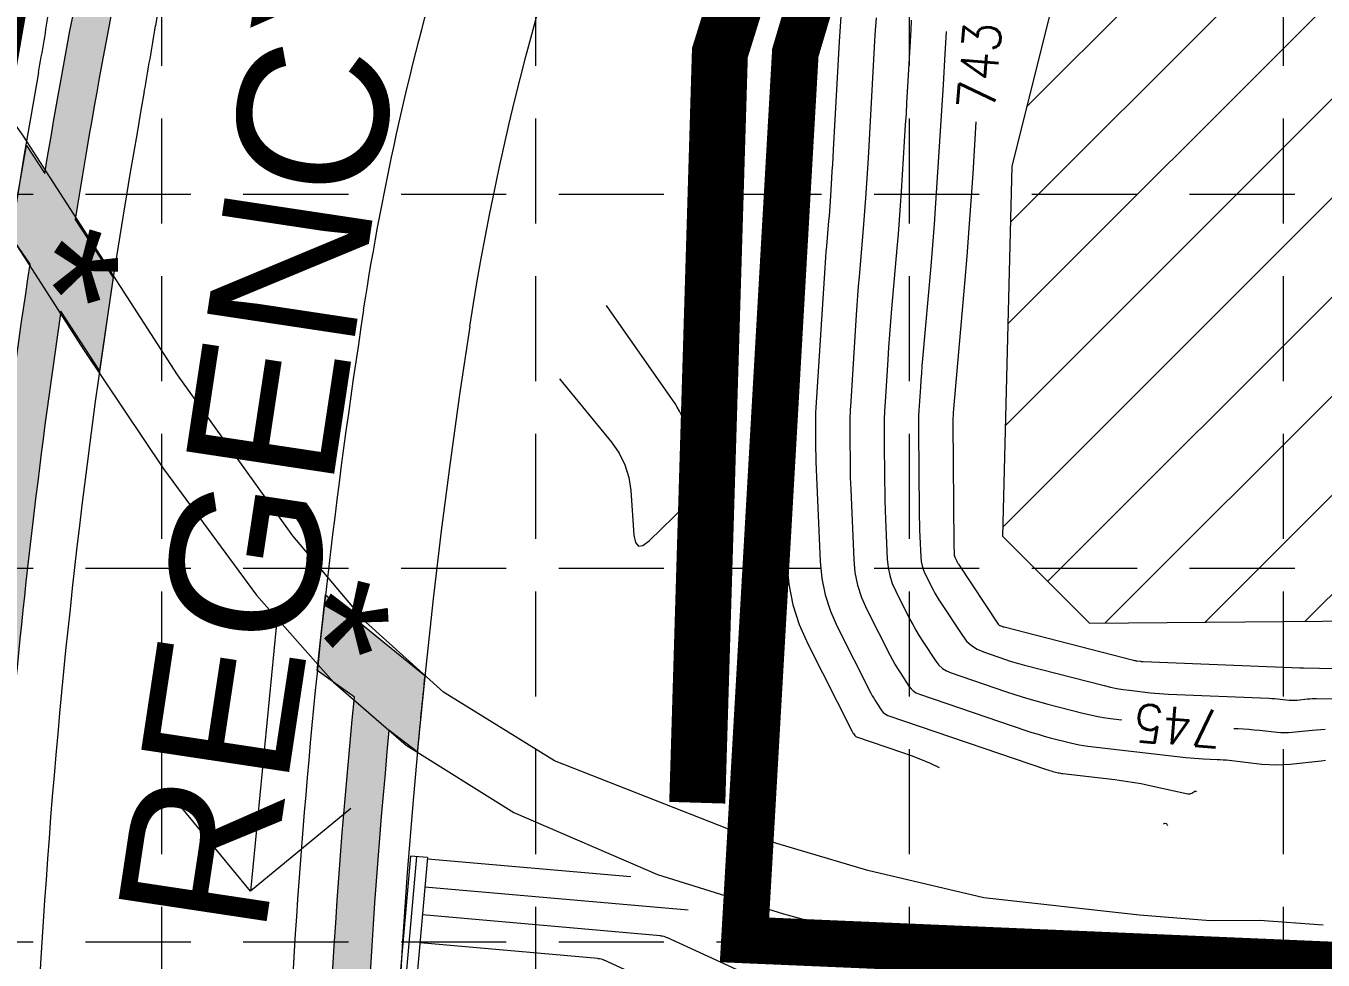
# Model space of a CAD drawing. Header units: feet. Extents: x 46644 to 49208, y 46045 to 47649.
# Drawn here: x 47911.3 to 48050.1, y 47364.9 to 47464.9 of the extents above; entities that cross this region are included whole.
import ezdxf
from ezdxf.enums import TextEntityAlignment as Align

# ---------------------------------------------------------------- set-up
doc = ezdxf.new("R2010")
doc.units = ezdxf.units.FT
doc.header["$MEASUREMENT"] = 0
for name, pattern in [('DGN Style 3', [33.544038077373976, 23.96002719812427, -9.584010879249709]), ('HIDDEN', [0.375, 0.25, -0.125]), ('R W Line', [250, 200, -10, 10, -10, 10, -10])]:
    doc.linetypes.add(name, pattern=pattern)
doc.layers.get('0').update_dxf_attribs({"color": 1})
for name, color, linetype, lineweight in [('EC', 35, 'Continuous', 0), ('Level 13', 1, 'Continuous', 0), ('Level 15', 1, 'Continuous', 0), ('Level 4', 1, 'Continuous', 0), ('LIMITS OF DISTURBANCE', 1, 'HIDDEN', 0), ('PC', 35, 'Continuous', 0), ('STORM', 5, 'Continuous', 0), ('WATER', 5, 'Continuous', 0)]:
    doc.layers.add(name, color=color, linetype=linetype, lineweight=lineweight)
doc.layers.add('GRID', color=254, linetype='HIDDEN')
doc.layers.add('SILT FENCE', color=200, linetype='Continuous')
doc.styles.get("Standard").update_dxf_attribs({"font": 'ARIAL.TTF'})
doc.styles.add('Style-STANDARD', font='STANDARD.shx')
doc.styles.add('Style-WORKING', font='WORKING.shx')

msp = doc.modelspace()

# ---------------------------------------------------------------- hatches: boundary and pattern name
at = {"layer": 'Level 15', "linetype": 'Continuous', "lineweight": 0}
h = msp.add_hatch(dxfattribs=at)
h.set_pattern_fill('CONCRT', style=0)
h.set_pattern_definition([(65.00897923001818, (47929.69646694977, 47394.20020629336), (-8.5075, -16.5926), [0.4925363057684174, -100.1936034689791]), (-37.17920141359816, (47929.90455182772, 47394.64662839862), (-42.5375, 33.1852), [0.4494666377262176, -95.65039364864465]), (-161.9928181565323, (47930.26266407348, 47394.3750112455), (-17.015, -8.2963), [0.5925672571046589, -26.24447058130069]), (81.66580035716234, (47932.20886694977, 47392.37330629336), (-8.5075, -49.7778), [1.024818349757654, -57.66912211312148]), (-47.00862293102423, (47932.35741111024, 47393.38730199473), (-76.56750000000001, 82.96300000000001), [0.9080981514674599, -123.8557406059626]), (-156.0941436475391, (47932.97663260106, 47392.72306785077), (-76.56750000000001, -33.1852), [0.826022007156684, -101.5380300252829]), (62.85448967122436, (47927.82816694977, 47396.58870629336), (0, -8.2963), [1.02484306725469, -17.62165609505457]), (-65.49845957792341, (47928.29575350952, 47397.50066359589), (-25.5225, 58.0741), [0.9248153588354219, -81.13100094257005]), (-174.93384404701, (47928.67929081473, 47396.6591277479), (-8.5075, 0), [0.8363439364636508, -93.11317921261892]), (-56.87299493509265, (47932.44581694977, 47395.93155629336), (-42.5375, 66.3704), [0.1281080110687852, -108.8432648018861]), (66.27539342179878, (47934.43496694977, 47397.47665629336), (-17.015, -41.4815), [0.1749289141337132, -63.26007007743245]), (66.27539342179878, (47931.66436694977, 47390.49690629336), (-17.015, -41.4815), [0.1749289141337132, -63.26007007743245]), (66.27539342179878, (47930.04816694977, 47392.55705629336), (-17.015, -41.4815), [0.1749289141337132, -63.26007007743245]), (-83.49976962636765, (47934.27071694977, 47392.11095629336), (0, -8.2963), [0.1607883080326427, -74.98901970995236]), (66.27539342179878, (47930.22576694977, 47397.06820629336), (-17.015, -41.4815), [0.1749289141337132, -63.26007007743245]), (66.27539342179878, (47927.34861694977, 47393.28525629336), (-17.015, -41.4815), [0.1749289141337132, -63.26007007743245]), (65.00897923001818, (47927.38416694977, 47391.42040629336), (-8.5075, -16.5926), [0.4925363057684174, -100.1936034689791]), (-37.17920141359816, (47927.59225182772, 47391.86682839862), (-42.5375, 33.1852), [0.4494666377262174, -95.65039364864465]), (-161.9928181565323, (47927.95036407348, 47391.59521124551), (-17.015, -8.2963), [0.5925672571046585, -26.24447058130069]), (65.00897923001818, (47934.31066694977, 47395.46975629336), (-8.5075, -16.5926), [0.4925363057684174, -100.1936034689791]), (-37.17920141359816, (47934.51875182772, 47395.91617839862), (-42.5375, 33.1852), [0.4494666377262183, -95.65039364864465]), (-161.9928181565323, (47934.87686407348, 47395.64456124551), (-17.015, -8.2963), [0.5925672571046581, -26.24447058130069]), (-56.87299493509265, (47927.04651694977, 47398.75270629336), (-42.5375, 66.3704), [0.1281080110687852, -108.8432648018861]), (-56.87299493509265, (47935.48296694977, 47398.79320629336), (-42.5375, 66.3704), [0.1281080110687852, -108.8432648018861])])
edge = h.paths.add_edge_path()
edge.add_arc((48696.02896707977, 47318.7436345302), 789.4999995962854, 171.5806415118915, 178.7182258844724)
edge.add_arc((47802.75254296772, 47338.73061534137), 103.9999999987692, 352.51658174927127, 358.7182258844722, ccw=False)
edge.add_arc((47978.48936333795, 47314.10783928449), 73.46268564496134, 171.3269300425046, 179.0647291774674)
edge.add_line((47905.03646485256, 47315.30695823829), (47901.03650427585, 47315.2891991607))
edge.add_arc((47978.48936333785, 47314.10783928435), 77.46186796117695, 171.3883572446057, 179.1261563795737, ccw=False)
edge.add_arc((47802.7525429677, 47338.73061534127), 99.99999999879299, 352.5165817493232, 358.718225884531)
edge.add_arc((48696.02896707983, 47318.74363453021), 793.4999995963392, 171.254795104916, 178.718225884473, ccw=False)
edge.add_line((47911.75400941254, 47439.38790557266), (47909.69966905668, 47442.33235995191))
edge.add_arc((48721.56377383201, 47311.00030679912), 822.4180401766367, 170.1224458060954, 170.811088613832, ccw=False)
edge.add_line((47911.33676166368, 47452.08050229355), (47913.30839892279, 47449.09224995557))
edge.add_arc((48696.02896707978, 47318.74363453015), 793.4999995962999, 167.2946338397692, 170.5451429600211, ccw=False)
edge.add_arc((47833.186879145, 47513.27841438766), 91.00000000000085, 347.2946338397812, 352.7212097235683)
edge.add_line((47923.45354757716, 47501.74894908528), (47927.52745811049, 47533.64447257133))
edge.add_arc((48035.64907194681, 47519.83445369265), 108.9999999999958, 163.1125217147889, 172.7212097235634, ccw=False)
edge.add_line((47931.34946883572, 47551.49819937868), (47937.53129162895, 47571.86097231875))
edge.add_line((47937.53129162895, 47571.86097231875), (47941.3588, 47570.69900000001))
edge.add_line((47941.3588, 47570.69900000001), (47935.17697720677, 47550.33622705992))
edge.add_arc((48035.64907194681, 47519.83445369262), 105.0000000000055, 163.1125217147744, 172.7212097235467)
edge.add_line((47931.49522375585, 47533.13768288771), (47927.42131322253, 47501.24215940166))
edge.add_arc((47833.18687914497, 47513.27841438774), 95.00000000004073, 347.29463383973746, 352.72120972352843, ccw=False)
edge.add_arc((48696.02896707976, 47318.74363453026), 789.4999995962596, 167.2946338397771, 170.8593218393056)
edge.add_line((47916.55461421002, 47444.16286184728), (47920.64007827864, 47437.95907182884))
edge.add_line((47920.64007827864, 47437.95907182884), (47919.1719577556, 47427.98390380154))
edge.add_line((47919.1719577556, 47427.98390380154), (47915.03747251837, 47434.3400652073))
h = msp.add_hatch(dxfattribs=at)
h.set_pattern_fill('CONCRT', style=0)
h.set_pattern_definition([(65.00897923001818, (47970.21259528201, 47365.5114657848), (-8.5075, -16.5926), [0.4925363057684174, -100.1936034689791]), (-37.17920141359816, (47970.42068015996, 47365.95788789006), (-42.5375, 33.1852), [0.4494666377262176, -95.65039364864465]), (-161.9928181565323, (47970.77879240573, 47365.68627073694), (-17.015, -8.2963), [0.5925672571046589, -26.24447058130069]), (81.66580035716234, (47972.72499528201, 47363.6845657848), (-8.5075, -49.7778), [1.024818349757654, -57.66912211312148]), (-47.00862293102423, (47972.87353944248, 47364.69856148616), (-76.56750000000001, 82.96300000000001), [0.9080981514674599, -123.8557406059626]), (-156.0941436475391, (47973.4927609333, 47364.0343273422), (-76.56750000000001, -33.1852), [0.826022007156684, -101.5380300252829]), (62.85448967122436, (47968.34429528201, 47367.8999657848), (0, -8.2963), [1.02484306725469, -17.62165609505457]), (-65.49845957792341, (47968.81188184176, 47368.81192308733), (-25.5225, 58.0741), [0.9248153588354219, -81.13100094257005]), (-174.93384404701, (47969.19541914698, 47367.97038723934), (-8.5075, 0), [0.8363439364636508, -93.11317921261892]), (-56.87299493509265, (47972.96194528201, 47367.2428157848), (-42.5375, 66.3704), [0.1281080110687852, -108.8432648018861]), (66.27539342179878, (47974.95109528201, 47368.78791578479), (-17.015, -41.4815), [0.1749289141337132, -63.26007007743245]), (66.27539342179878, (47972.18049528202, 47361.80816578479), (-17.015, -41.4815), [0.1749289141337132, -63.26007007743245]), (66.27539342179878, (47970.56429528201, 47363.86831578479), (-17.015, -41.4815), [0.1749289141337132, -63.26007007743245]), (-83.49976962636765, (47974.78684528201, 47363.42221578479), (0, -8.2963), [0.1607883080326427, -74.98901970995236]), (66.27539342179878, (47970.74189528202, 47368.3794657848), (-17.015, -41.4815), [0.1749289141337132, -63.26007007743245]), (66.27539342179878, (47967.86474528202, 47364.5965157848), (-17.015, -41.4815), [0.1749289141337132, -63.26007007743245]), (65.00897923001818, (47967.90029528202, 47362.73166578479), (-8.5075, -16.5926), [0.4925363057684174, -100.1936034689791]), (-37.17920141359816, (47968.10838015997, 47363.17808789005), (-42.5375, 33.1852), [0.4494666377262174, -95.65039364864465]), (-161.9928181565323, (47968.46649240572, 47362.90647073694), (-17.015, -8.2963), [0.5925672571046585, -26.24447058130069]), (65.00897923001818, (47974.82679528202, 47366.78101578479), (-8.5075, -16.5926), [0.4925363057684174, -100.1936034689791]), (-37.17920141359816, (47975.03488015997, 47367.22743789005), (-42.5375, 33.1852), [0.4494666377262183, -95.65039364864465]), (-161.9928181565323, (47975.39299240572, 47366.95582073694), (-17.015, -8.2963), [0.5925672571046581, -26.24447058130069]), (-56.87299493509265, (47967.56264528201, 47370.06396578479), (-42.5375, 66.3704), [0.1281080110687852, -108.8432648018861]), (-56.87299493509265, (47975.99909528202, 47370.1044657848), (-42.5375, 66.3704), [0.1281080110687852, -108.8432648018861])])
edge = h.paths.add_edge_path()
edge.add_arc((48687.77167882703, 47318.8917580182), 741.0026895784607, 174.5330512070715, 180.2627630420218)
edge.add_arc((48042.77587785678, 47315.90991175263), 95.99999943228678, 180.2485448660356, 188.8745583402616)
edge.add_arc((47845.1701839441, 47285.055584565), 103.9999999999968, 0.25438088431792494, 8.874553849839288, ccw=False)
edge.add_line((47949.16915893833, 47285.51732058256), (47949.6230147382, 47183.29324407531))
edge.add_arc((47940.10383852557, 46909.45864932102), 274.0000000000181, 82.09068244747073, 88.0090569465275, ccw=False)
edge.add_line((47977.80777917801, 47180.85211434789), (47977.25735667706, 47176.89016595468))
edge.add_arc((47940.10383852565, 46909.45864932106), 269.9999999999695, 82.09068244955733, 88.68886539807367)
edge.add_arc((47964.06247048428, 47196.96209965638), 25.00000000010557, 222.5229653139147, 224.6654257065952, ccw=False)
edge.add_line((47945.63730830182, 47180.06495792899), (47945.16919836163, 47285.49956150496))
edge.add_arc((47845.17018454497, 47285.05557703866), 99.9999994325484, 0.2543851980808917, 8.874558163599431)
edge.add_arc((48042.77587845685, 47315.90990423135), 99.99999999972258, 180.2485403755993, 188.8745538498139, ccw=False)
edge.add_arc((48696.02896707977, 47318.74363453024), 753.2592347777645, 174.3406977529288, 180.2485403756247, ccw=False)
edge.add_line((47946.44121820452, 47393.02473249005), (47942.46820189849, 47395.89557920929))
edge.add_line((47942.46820189849, 47395.89557920929), (47943.33918097753, 47403.9747044856))
edge.add_line((47943.33918097753, 47403.9747044856), (47953.97076988346, 47395.3627285015))
edge.add_arc((48739.57668986338, 47314.31302352383), 789.7757379056815, 174.1097253151646, 174.7055055677452)
edge.add_line((47953.17047525118, 47387.18950672502), (47950.13957217573, 47389.48822534965))
at = {"layer": 'WATER', "linetype": 'Continuous', "lineweight": 0}
h = msp.add_hatch(dxfattribs=at)
h.set_pattern_fill('ANSI31', color=5, scale=60, style=0)
h.set_pattern_definition([(45, (0, 0), (-5.303300858899106, 5.303300858899107), [])])
h.paths.add_polyline_path([(48143.42947709034, 47409.27766117902), (48181.08474151167, 47440.56268730952), (48224.60836179624, 47475.75834574985), (48272.04424788726, 47495.31152145188), (48266.66490188403, 47503.13275467292), (48202.60196836794, 47505.57679987361), (48144.89640920144, 47517.79740583814), (48085.23470663409, 47543.21635800692), (48067.62961331354, 47552.50405751816), (48046.60133895648, 47541.74981692406), (48033.88659600823, 47518.2860717165), (48016.77064409954, 47449.85017107271), (48015.79264292177, 47410.25512861968), (48025.08422352392, 47400.96741688271), (48083.27879629296, 47401.4563315905), (48136.09403327104, 47406.34468496719)])

# ---------------------------------------------------------------- linework, layer by layer
at = {"color": 7, "linetype": 'Continuous', "lineweight": 0}
for p, q in [((47938.07344872456, 47400.51666262258), (47935.32678003434, 47372.27560165304)), ((47935.32678003434, 47372.27560165304), (47926.4682028727, 47383.01906034088)), ((47946.04900584732, 47381.11047934159), (47935.32678003434, 47372.27560165304))]:
    msp.add_line(p, q, dxfattribs=at)
at = {"layer": 'EC', "color": 35, "linetype": 'DGN Style 3', "lineweight": 0}
for p, q in [((47992.87739897043, 47465.30135253537), (47993.97733188624, 47463.17745941914)), ((47998.46924262473, 47465.87804088421), (47998.29687152956, 47463.21543578169)), ((48002.24867850485, 47465.72481285041), (48002.13125577832, 47463.91099162649)), ((48006.0250679504, 47465.50261140478), (48005.95813714777, 47464.46873564731)), ((48002.13125577832, 47463.91099162649), (48001.7001579478, 47455.99264775658)), ((48005.95813714777, 47464.46873564731), (48005.65950079096, 47458.9834253585)), ((48009.74410153007, 47464.27492224545), (48009.57897367916, 47461.24187727625)), ((47993.97733188624, 47463.17745941914), (47994.1800865007, 47462.71525774941)), ((47994.1800865007, 47462.71525774941), (47994.31695052297, 47462.23889264709)), ((47994.31695052297, 47462.23889264709), (47994.38792395308, 47461.74836411224)), ((47998.29687152956, 47463.21543578169), (47997.66425438645, 47451.59561373073)), ((47994.393006791, 47461.24367214484), (47993.6283508251, 47447.19857970489)), ((47994.38792395308, 47461.74836411224), (47994.393006791, 47461.24367214484)), ((48009.57897367916, 47461.24187727625), (48009.54193886548, 47460.57401612231)), ((48009.50355934037, 47459.90623361164), (48009.46383510383, 47459.23852974424)), ((48009.54193886548, 47460.57401612231), (48009.50355934037, 47459.90623361164)), ((48005.65950079096, 47458.9834253585), (48005.59432402162, 47457.80807092649)), ((48009.42276615583, 47458.57090452012), (48008.76948627412, 47448.12272967546)), ((48009.46383510383, 47459.23852974424), (48009.42276615583, 47458.57090452012)), ((48005.59432402162, 47457.80807092649), (48005.52678072363, 47456.63285489707)), ((48001.7001579478, 47455.99264775658), (48001.62714280561, 47454.6759413313)), ((48005.456870897, 47455.45777727027), (48005.38459454172, 47454.28283804606)), ((48005.52678072363, 47456.63285489707), (48005.456870897, 47455.45777727027)), ((48001.62714280561, 47454.6759413313), (48001.55147652825, 47453.35938995337)), ((48005.38459454172, 47454.28283804606), (48004.93955955339, 47447.16520975178)), ((48012.94417464689, 47454.5941650297), (48012.59822776171, 47449.06129367594)), ((48001.55147652825, 47453.35938995337), (48001.47315911572, 47452.0429936228)), ((47997.66425438645, 47451.59561373073), (47997.62238904896, 47450.84064212852)), ((48001.47315911572, 47452.0429936228), (48001.39219056802, 47450.72675233957)), ((47997.57900360665, 47450.08575942718), (47997.53409805953, 47449.33096562672)), ((47997.62238904896, 47450.84064212852), (47997.57900360665, 47450.08575942718)), ((48001.39219056802, 47450.72675233957), (48001.12336312477, 47446.42728405839)), ((47997.48767240761, 47448.57626072712), (47997.33353244015, 47446.11103659322)), ((47997.53409805953, 47449.33096562672), (47997.48767240761, 47448.57626072712)), ((48012.59822776171, 47449.06129367594), (48012.40502181755, 47446.11887818408)), ((47993.61763529229, 47447.00534292575), (47993.60653068503, 47446.81212890102)), ((47993.6283508251, 47447.19857970489), (47993.61763529229, 47447.00534292575)), ((48004.93955955339, 47447.16520975178), (48004.83943439375, 47445.64036111347)), ((48008.76948627412, 47448.12272967546), (48008.62250962248, 47445.88435974015)), ((47993.53482562862, 47445.65961081671), (47993.52510545866, 47445.52449587701)), ((47993.54370175551, 47445.79478912803), (47993.53482562862, 47445.65961081671)), ((47993.58315424718, 47446.42576911469), (47993.54370175551, 47445.79478912803)), ((47993.59503700332, 47446.61893763066), (47993.58315424718, 47446.42576911469)), ((47993.60653068503, 47446.81212890102), (47993.59503700332, 47446.61893763066)), ((47997.29885361881, 47445.58289807454), (47997.26087714084, 47445.05500714738)), ((47997.33353244015, 47446.11103659322), (47997.29885361881, 47445.58289807454)), ((48001.12336312477, 47446.42728405839), (48001.06288160898, 47445.50618533239)), ((48004.83943439375, 47445.64036111347), (48004.72978819552, 47444.11622732467)), ((48008.62250962248, 47445.88435974015), (48008.46155675972, 47443.64703915331)), ((48012.40502181755, 47446.11887818408), (48012.19344365551, 47443.1778420975)), ((47993.41809905173, 47444.26359106152), (47993.40733851996, 47444.11481093564)), ((47993.42976620118, 47444.41230283821), (47993.41809905173, 47444.26359106152)), ((47993.44233996832, 47444.5609462657), (47993.42976620118, 47444.41230283821)), ((47993.50313298956, 47445.25445611253), (47993.44233996832, 47444.5609462657)), ((47993.51454124565, 47445.38944430895), (47993.50313298956, 47445.25445611253)), ((47993.52510545866, 47445.52449587701), (47993.51454124565, 47445.38944430895)), ((47997.21960300626, 47444.52736381171), (47997.17503121505, 47443.99996806753)), ((47997.26087714084, 47445.05500714738), (47997.21960300626, 47444.52736381171)), ((48000.99664882303, 47444.58551841775), (48000.92466476688, 47443.66528331446)), ((48001.06288160898, 47445.50618533239), (48000.99664882303, 47444.58551841775)), ((47993.39748460587, 47443.96596246056), (47992.09905360529, 47423.40198357805)), ((47993.40733851996, 47444.11481093564), (47993.39748460587, 47443.96596246056)), ((47997.17503121505, 47443.99996806753), (47996.93751429485, 47441.29044122412)), ((48000.92466476688, 47443.66528331446), (48000.84692944054, 47442.74548002255)), ((48004.72978819552, 47444.11622732467), (48004.61062095872, 47442.59280838537)), ((48008.46155675972, 47443.64703915331), (48008.28662768581, 47441.41076791499)), ((48012.19344365551, 47443.1778420975), (48011.9634932756, 47440.23818541616)), ((48000.84692944054, 47442.74548002255), (48000.43268862136, 47438.01993618254)), ((48004.61062095872, 47442.59280838537), (48004.48193268335, 47441.07010429555)), ((48008.28662768581, 47441.41076791499), (48008.09772240079, 47439.17554602516)), ((47996.84280559745, 47440.12868135664), (47996.80076445006, 47439.54740086483)), ((47996.88838887905, 47440.70969480975), (47996.84280559745, 47440.12868135664)), ((47996.93751429485, 47441.29044122412), (47996.88838887905, 47440.70969480975)), ((48004.48193268335, 47441.07010429555), (48003.9143752441, 47434.59556717431)), ((48011.9634932756, 47440.23818541616), (48011.71517067782, 47437.2999081401)), ((47996.76226543688, 47438.9658533343), (47995.81987903219, 47424.04075210323)), ((47996.80076445006, 47439.54740086483), (47996.76226543688, 47438.9658533343)), ((48008.09772240079, 47439.17554602516), (48007.22742970545, 47429.24748945722)), ((48000.43268862136, 47438.01993618254), (48000.34701155691, 47437.00708678128)), ((48011.71517067782, 47437.2999081401), (48010.54048416681, 47423.89941174015)), ((48000.26751214317, 47435.99377165177), (48000.19419038017, 47434.97999079402)), ((48000.34701155691, 47437.00708678128), (48000.26751214317, 47435.99377165177)), ((47980.47886989708, 47424.86024432853), (47973.41978399311, 47434.93920837869)), ((48000.19419038017, 47434.97999079402), (48000.12704626789, 47433.96574420802)), ((48003.9143752441, 47434.59556717431), (48003.79865571412, 47433.22756446097)), ((48000.12704626789, 47433.96574420802), (47999.54070445909, 47424.67952062841)), ((48003.79865571412, 47433.22756446097), (48003.69128001389, 47431.85893271286)), ((48003.69128001389, 47431.85893271286), (48003.5922481434, 47430.48967192996)), ((48003.5922481434, 47430.48967192996), (48003.50156010263, 47429.11978211228)), ((48003.50156010263, 47429.11978211228), (48003.21894075807, 47424.6437812844)), ((48007.22742970545, 47429.24748945722), (48007.16304980723, 47428.48640897696)), ((48007.10331195094, 47427.7249785368), (48007.04821613655, 47426.96319813672)), ((48007.16304980723, 47428.48640897696), (48007.10331195094, 47427.7249785368)), ((47968.38471300997, 47427.09629979479), (47973.93640602076, 47420.30596642212)), ((48006.9977623641, 47426.20106777675), (48006.84052870923, 47423.71087033302)), ((48007.04821613655, 47426.96319813672), (48006.9977623641, 47426.20106777675)), ((47980.74383520488, 47424.46267334945), (47980.47886989708, 47424.86024432853)), ((47980.9895268843, 47424.0541143248), (47980.74383520488, 47424.46267334945)), ((47981.21594493533, 47423.63456725457), (47980.9895268843, 47424.0541143248)), ((47981.42308935798, 47423.2040321388), (47981.21594493533, 47423.63456725457)), ((47992.09905360529, 47423.40198357805), (47992.08741392253, 47423.18646559455)), ((47995.78877499698, 47423.46483615402), (47995.76817309238, 47422.88864047796)), ((47995.81987903219, 47424.04075210323), (47995.78877499698, 47423.46483615402)), ((47999.49013607144, 47423.74320671349), (47999.45664186108, 47422.80643802363)), ((47999.54070445909, 47424.67952062841), (47999.49013607144, 47423.74320671349)), ((48003.16712683343, 47423.68440526167), (48003.13280763577, 47422.72456326258)), ((48003.21894075807, 47424.6437812844), (48003.16712683343, 47423.68440526167)), ((48006.84052870923, 47423.71087033302), (48006.81170232881, 47423.17712697344)), ((48010.50418412974, 47423.43672434349), (48010.49396462558, 47423.28235344122)), ((48010.51534388799, 47423.59102436072), (48010.50418412974, 47423.43672434349)), ((48010.52744390036, 47423.74525349295), (48010.51534388799, 47423.59102436072)), ((48010.54048416681, 47423.89941174015), (48010.52744390036, 47423.74525349295)), ((47982.34479153081, 47421.1692294922), (47981.42308935798, 47423.2040321388)), ((47992.07970432367, 47422.9708429323), (47992.07592480876, 47422.7551155913)), ((47992.07592480876, 47422.7551155913), (47992.07607537775, 47422.53928357153)), ((47992.07607537775, 47422.53928357153), (47992.08298637355, 47421.83406133168)), ((47992.08741392253, 47423.18646559455), (47992.07970432367, 47422.9708429323)), ((47995.76817309238, 47422.88864047796), (47995.75807331839, 47422.31216507507)), ((47995.75807331839, 47422.31216507507), (47995.75847567501, 47421.73540994534)), ((47999.45664186108, 47422.80643802363), (47999.44022182802, 47421.86921455885)), ((48003.13280763577, 47422.72456326258), (48003.11598316508, 47421.7642552871)), ((48006.79260903959, 47422.64312437057), (48006.78324884161, 47422.10886252441)), ((48006.78324884161, 47422.10886252441), (48006.78362173487, 47421.57434143496)), ((48006.81170232881, 47423.17712697344), (48006.79260903959, 47422.64312437057)), ((48010.45241044342, 47422.56168547856), (48010.45051451815, 47422.45346976172)), ((48010.45051451815, 47422.45346976172), (48010.45059004837, 47422.34520153468)), ((48010.45059004837, 47422.34520153468), (48010.57763659323, 47409.38092667883)), ((48010.45627782417, 47422.66984868521), (48010.45241044342, 47422.56168547856)), ((48010.46211666039, 47422.77795938165), (48010.45627782417, 47422.66984868521)), ((48010.49396462558, 47423.28235344122), (48010.46211666039, 47422.77795938165)), ((47982.55303136331, 47420.64671356278), (47982.34479153081, 47421.1692294922)), ((47982.71001920054, 47420.11175704779), (47982.55303136331, 47420.64671356278)), ((47992.08298637355, 47421.83406133168), (47992.08510158974, 47421.68295915282)), ((47992.08510158974, 47421.68295915282), (47992.08848538301, 47421.53189071904)), ((47992.08848538301, 47421.53189071904), (47992.09313775336, 47421.38085603032)), ((47992.09313775336, 47421.38085603032), (47992.09905870078, 47421.22985508669)), ((47992.09905870078, 47421.22985508669), (47992.7016534219, 47407.35053709077)), ((47995.75847567501, 47421.73540994534), (47995.77694351994, 47419.85088630104)), ((47999.44022182802, 47421.86921455885), (47999.44087597226, 47420.93153631914)), ((47999.44087597226, 47420.93153631914), (47999.47090066633, 47417.8677112704)), ((48003.11598316508, 47421.7642552871), (48003.11665342138, 47420.80348133526)), ((48003.11665342138, 47420.80348133526), (48003.16287095829, 47416.08728183246)), ((48006.78362173487, 47421.57434143496), (48006.8682810941, 47412.93540360888)), ((47973.93640602076, 47420.30596642212), (47974.75806305955, 47419.13547087323)), ((47982.81575504248, 47419.56435994725), (47982.71001920054, 47420.11175704779)), ((47982.87023888915, 47419.00452226113), (47982.81575504248, 47419.56435994725)), ((47995.77694351994, 47419.85088630104), (47995.78259588699, 47419.44710489331)), ((47995.78259588699, 47419.44710489331), (47995.79163819744, 47419.04341366056)), ((47974.75806305955, 47419.13547087323), (47975.37561909577, 47417.88357679543)), ((47975.37561909577, 47417.88357679543), (47975.78907412941, 47416.55028418875)), ((47983.00490885127, 47416.36291835961), (47982.87023888915, 47419.00452226113)), ((47995.79163819744, 47419.04341366056), (47995.8040704513, 47418.63981260279)), ((47995.8040704513, 47418.63981260279), (47995.81989264856, 47418.23630171997)), ((47995.81989264856, 47418.23630171997), (47996.28382000857, 47407.550852394)), ((47999.47090066633, 47417.8677112704), (47999.48009018422, 47417.21125063382)), ((47975.78907412941, 47416.55028418875), (47975.99842816048, 47415.13559305319)), ((47999.48009018422, 47417.21125063382), (47999.49479101184, 47416.55493660209)), ((47999.49479101184, 47416.55493660209), (47999.51500314922, 47415.89876917524)), ((47975.99842816048, 47415.13559305319), (47976.34895302442, 47410.38131774647)), ((47982.77639660209, 47414.86779888856), (47982.96839353828, 47415.58481136407)), ((47982.96839353828, 47415.58481136407), (47983.00490885127, 47416.36291835961)), ((47999.51500314922, 47415.89876917524), (47999.54072659633, 47415.24274835324)), ((47999.54072659633, 47415.24274835324), (47999.86598659524, 47407.75116769723)), ((48003.16287095829, 47416.08728183246), (48003.17701654397, 47415.076780489)), ((48003.17701654397, 47415.076780489), (48003.19964578513, 47414.06650481698)), ((47977.96442479068, 47409.76757428394), (47981.92595786014, 47413.61705749764)), ((47981.92595786014, 47413.61705749764), (47982.42891804271, 47414.21188093309)), ((47982.42891804271, 47414.21188093309), (47982.77639660209, 47414.86779888856)), ((48003.19964578513, 47414.06650481698), (48003.23075868182, 47413.05645481637)), ((48003.23075868182, 47413.05645481637), (48003.27035523402, 47412.04663048721)), ((48006.8682810941, 47412.93540360888), (48006.87778465032, 47412.2565093898)), ((48006.87778465032, 47412.2565093898), (48006.89298785725, 47411.57776678559)), ((48003.27035523402, 47412.04663048721), (48003.45430973186, 47407.80968170099)), ((48006.89298785725, 47411.57776678559), (48006.91389071486, 47410.89917579625)), ((48006.91389071486, 47410.89917579625), (48006.94049322316, 47410.22073642179)), ((47976.34895302442, 47410.38131774647), (47976.50625436294, 47409.57887882007)), ((47976.50625436294, 47409.57887882007), (47976.82793343683, 47409.20910860084)), ((47977.31399024607, 47409.27200708879), (47977.96442479068, 47409.76757428394)), ((48006.94049322316, 47410.22073642179), (48007.03670417977, 47408.00474876947)), ((47976.82793343683, 47409.20910860084), (47977.31399024607, 47409.27200708879)), ((48010.57763659323, 47409.38092667883), (48010.57968052919, 47409.23491646217)), ((48010.57968052919, 47409.23491646217), (48010.58295029269, 47409.08893885341)), ((48010.58295029269, 47409.08893885341), (48010.58744588374, 47408.94299385257)), ((48010.58744588374, 47408.94299385257), (48010.59316730232, 47408.79708145963)), ((48010.59316730232, 47408.79708145963), (48010.61385945466, 47408.32048756894)), ((48010.61385945466, 47408.32048756894), (48010.62350683326, 47408.21972400461)), ((48010.62350683326, 47408.21972400461), (48010.64358090374, 47408.12168783617)), ((48010.64358090374, 47408.12168783617), (48010.67408166609, 47408.02637906362)), ((47992.7016534219, 47407.35053709077), (47992.91610011504, 47405.11071484683)), ((47996.28382000857, 47407.550852394), (47996.4576055919, 47405.73572151221)), ((47999.86598659524, 47407.75116769723), (47999.99911106877, 47406.36072817758)), ((48003.45430973186, 47407.80968170099), (48003.54007551654, 47406.91388746195)), ((48003.54007551654, 47406.91388746195), (48003.71853522866, 47406.04233993899)), ((48007.03670417977, 47408.00474876947), (48007.08156096926, 47407.53623497032)), ((48007.08156096926, 47407.53623497032), (48007.17489807068, 47407.08040256667)), ((48007.17489807068, 47407.08040256667), (48007.31671548398, 47406.63725155858)), ((48010.67408166609, 47408.02637906362), (48010.71500912034, 47407.93379768697)), ((48010.71500912034, 47407.93379768697), (48010.89907568895, 47407.569908785)), ((48010.89907568895, 47407.569908785), (48010.939617209, 47407.49257118181)), ((48010.939617209, 47407.49257118181), (48010.98235609688, 47407.4165107588)), ((48010.98235609688, 47407.4165107588), (48011.02729235259, 47407.34172751596)), ((48011.02729235259, 47407.34172751596), (48011.07442597612, 47407.26822145331)), ((48011.07442597612, 47407.26822145331), (48015.31701130441, 47400.85869044851)), ((47996.4576055919, 47405.73572151221), (47996.81921512289, 47403.96972129142)), ((47999.99911106877, 47406.36072817758), (48000.27611378388, 47405.0079240777)), ((48003.71853522866, 47406.04233993899), (48003.98968886822, 47405.19503913209)), ((48007.31671548398, 47406.63725155858), (48007.50701320916, 47406.20678194599)), ((48007.50701320916, 47406.20678194599), (48008.36285557565, 47404.51483135799)), ((47992.91610011504, 47405.11071484683), (47993.36231646189, 47402.93151850515)), ((47996.81921512289, 47403.96972129142), (47997.36864860151, 47402.25285173165)), ((48000.27611378388, 47405.0079240777), (48000.6969947406, 47403.69275539761)), ((48003.98968886822, 47405.19503913209), (48004.35353643522, 47404.37198504122)), ((48004.35353643522, 47404.37198504122), (48005.84299120352, 47401.42741958184)), ((48008.36285557565, 47404.51483135799), (48008.55135884769, 47404.15523972856)), ((48008.55135884769, 47404.15523972856), (48008.75007907817, 47403.80158652082)), ((47993.36231646189, 47402.93151850515), (47994.04030246241, 47400.81294806568)), ((48000.6969947406, 47403.69275539761), (48001.26175393892, 47402.41522213731)), ((48008.75007907817, 47403.80158652082), (48008.95901626712, 47403.45387173479)), ((48008.95901626712, 47403.45387173479), (48009.1781704145, 47403.11209537046)), ((48009.1781704145, 47403.11209537046), (48011.49142694136, 47399.61731841644)), ((47997.36864860151, 47402.25285173165), (47998.10590602777, 47400.58511283289)), ((48001.26175393892, 47402.41522213731), (48003.754536434, 47397.48713610946)), ((48005.84299120352, 47401.42741958184), (48006.17105056162, 47400.80160869882)), ((47994.04030246241, 47400.81294806568), (47994.95005811663, 47398.75500352847)), ((47998.10590602777, 47400.58511283289), (48001.70827949396, 47393.46342998216)), ((48006.17105056162, 47400.80160869882), (48006.51689087807, 47400.18613267519)), ((48006.51689087807, 47400.18613267519), (48006.88051215289, 47399.58099151094)), ((48015.31701130441, 47400.85869044851), (48015.36175556105, 47400.80139407637)), ((48015.36175556105, 47400.80139407637), (48015.41384078932, 47400.75361023411)), ((48015.41384078932, 47400.75361023411), (48015.47326698919, 47400.71533892171)), ((48015.47326698919, 47400.71533892171), (48015.54003416069, 47400.68658013918)), ((48015.54003416069, 47400.68658013918), (48015.77013050789, 47400.60817191505)), ((48015.77013050789, 47400.60817191505), (48015.81957890411, 47400.59184558685)), ((48015.81957890411, 47400.59184558685), (48015.86931137256, 47400.57647012689)), ((48015.86931137256, 47400.57647012689), (48015.91932791323, 47400.56204553517)), ((48015.91932791323, 47400.56204553517), (48015.96962852611, 47400.5485718117)), ((48015.96962852611, 47400.5485718117), (48029.7887808068, 47396.98759030925)), ((47994.95005811663, 47398.75500352847), (47999.66202255393, 47389.43972385486)), ((48006.88051215289, 47399.58099151094), (48007.26191438605, 47398.98618520609)), ((48007.26191438605, 47398.98618520609), (48008.65727343942, 47396.87813164362)), ((48011.49142694136, 47399.61731841644), (48011.94666896531, 47399.03436725407)), ((48011.94666896531, 47399.03436725407), (48012.47660032439, 47398.54819953781)), ((48012.47660032439, 47398.54819953781), (48013.08122101854, 47398.15881526766)), ((48003.754536434, 47397.48713610946), (48004.0004385993, 47397.01804950242)), ((48004.0004385993, 47397.01804950242), (48004.25966876774, 47396.55670955536)), ((48013.08122101854, 47398.15881526766), (48013.76053104779, 47397.86621444359)), ((48013.76053104779, 47397.86621444359), (48016.10160305734, 47397.06846471364)), ((48016.10160305734, 47397.06846471364), (48016.60470646479, 47396.90235555798)), ((48029.7887808068, 47396.98759030925), (48029.89176379068, 47396.96292756162)), ((48029.89176379068, 47396.96292756162), (48029.99541071149, 47396.9418424722)), ((48004.25966876774, 47396.55670955536), (48004.53222693936, 47396.10311626828)), ((48004.53222693936, 47396.10311626828), (48004.81811311412, 47395.6572696412)), ((48004.81811311412, 47395.6572696412), (48005.77377702352, 47394.21349020403)), ((48008.65727343942, 47396.87813164362), (48008.98299905629, 47396.46103015263)), ((48008.98299905629, 47396.46103015263), (48009.36216488399, 47396.11317720641)), ((48009.36216488399, 47396.11317720641), (48009.79477092254, 47395.83457280499)), ((48009.79477092254, 47395.83457280499), (48010.28081717194, 47395.62521694833)), ((48010.28081717194, 47395.62521694833), (48016.09988999088, 47393.6422947012)), ((48016.60470646479, 47396.90235555798), (48017.11070011165, 47396.74592083237)), ((48017.11070011165, 47396.74592083237), (48017.6195839979, 47396.59916053683)), ((48017.6195839979, 47396.59916053683), (48018.13135812354, 47396.46207467136)), ((48018.13135812354, 47396.46207467136), (48026.6494482477, 47394.26709478025)), ((48029.99541071149, 47396.9418424722), (48030.09972156922, 47396.924335041)), ((48030.09972156922, 47396.924335041), (48030.20469636388, 47396.910405268)), ((48030.20469636388, 47396.910405268), (48030.54869845675, 47396.87074485133)), ((48030.54869845675, 47396.87074485133), (48030.62246668067, 47396.86293443236)), ((48030.62246668067, 47396.86293443236), (48030.69634188406, 47396.85650049686)), ((48030.69634188406, 47396.85650049686), (48030.77032406693, 47396.85144304483)), ((48030.77032406693, 47396.85144304483), (48030.84441322926, 47396.84776207627)), ((48030.84441322926, 47396.84776207627), (48047.59421625159, 47396.17166561516)), ((48047.59421625159, 47396.17166561516), (48047.6177224756, 47396.17050350477)), ((48047.6177224756, 47396.17050350477), (48047.64119606589, 47396.1689161221)), ((48047.64119606589, 47396.1689161221), (48047.66463702246, 47396.16690346714)), ((48047.66463702246, 47396.16690346714), (48047.6880453453, 47396.16446553991)), ((48047.6880453453, 47396.16446553991), (48047.76445923153, 47396.15580703286)), ((48047.76445923153, 47396.15580703286), (48047.78083478289, 47396.15440512876)), ((48047.78083478289, 47396.15440512876), (48047.79721262861, 47396.15391020522)), ((48047.79721262861, 47396.15391020522), (48047.81359276868, 47396.1543222622)), ((48047.81359276868, 47396.1543222622), (48047.8299752031, 47396.15564129972)), ((48047.8299752031, 47396.15564129972), (48047.91804045162, 47396.16516901502)), ((48047.91804045162, 47396.16516901502), (48047.93692488575, 47396.16690896218)), ((48047.93692488575, 47396.16690896218), (48047.9558359388, 47396.16804549706)), ((48047.9558359388, 47396.16804549706), (48047.97477361077, 47396.16857861969)), ((48047.97477361077, 47396.16857861969), (48047.99373790163, 47396.16850833007)), ((48047.99373790163, 47396.16850833007), (48064.54781523729, 47395.84401807228)), ((48005.77377702352, 47394.21349020403), (48005.99686241194, 47393.92782262583)), ((48026.6494482477, 47394.26709478025), (48027.32139799334, 47394.10617375838)), ((48001.70827949396, 47393.46342998216), (48001.85033783945, 47393.19243738147)), ((48001.85033783945, 47393.19243738147), (48002.00009580839, 47392.92592004719)), ((48002.00009580839, 47392.92592004719), (48002.15755340077, 47392.66387797931)), ((48005.99686241194, 47393.92782262583), (48006.25654833029, 47393.68958250715)), ((48006.25654833029, 47393.68958250715), (48006.55283477859, 47393.498769848)), ((48006.55283477859, 47393.498769848), (48006.88572175684, 47393.35538464837)), ((48006.88572175684, 47393.35538464837), (48018.28653545699, 47389.47041399671)), ((48016.09988999088, 47393.6422947012), (48017.22372111899, 47393.27124048643)), ((48017.22372111899, 47393.27124048643), (48018.35400845661, 47392.92179698923)), ((48018.35400845661, 47392.92179698923), (48019.49075200374, 47392.59396420963)), ((48027.32139799334, 47394.10617375838), (48027.9976798357, 47393.96859646222)), ((48027.9976798357, 47393.96859646222), (48028.67829377484, 47393.85436289177)), ((48028.67829377484, 47393.85436289177), (48029.36323981069, 47393.76347304702)), ((48029.36323981069, 47393.76347304702), (48031.60780595258, 47393.5046943062)), ((48031.60780595258, 47393.5046943062), (48032.08913342468, 47393.45373240116)), ((48032.08913342468, 47393.45373240116), (48032.57115892306, 47393.41175186067)), ((48032.57115892306, 47393.41175186067), (48033.05388244773, 47393.37875268472)), ((48033.05388244773, 47393.37875268472), (48033.53730399866, 47393.35473487333)), ((48033.53730399866, 47393.35473487333), (48044.29087803507, 47392.92067285239)), ((48044.29087803507, 47392.92067285239), (48044.59092807095, 47392.90583885505)), ((48044.59092807095, 47392.90583885505), (48044.89056154697, 47392.88557638212)), ((48044.89056154697, 47392.88557638212), (48045.18977846314, 47392.85988543356)), ((48045.18977846314, 47392.85988543356), (48045.48857881948, 47392.82876600939)), ((48045.48857881948, 47392.82876600939), (48046.46397960242, 47392.71824271361)), ((48047.30027171024, 47392.71612717885), (48048.42439870596, 47392.83774566228)), ((48048.42439870596, 47392.83774566228), (48048.66545295347, 47392.85995557587)), ((48048.66545295347, 47392.85995557587), (48048.90684698353, 47392.87446310949)), ((48048.90684698353, 47392.87446310949), (48049.14858079616, 47392.88126826313)), ((48049.14858079616, 47392.88126826313), (48049.39065439135, 47392.88037103678)), ((48049.39065439135, 47392.88037103678), (48060.24381178608, 47392.66762925906)), ((48002.15755340077, 47392.66387797931), (48002.3227106166, 47392.40631117785)), ((48002.3227106166, 47392.40631117785), (48002.87480023994, 47391.5722358949)), ((48002.87480023994, 47391.5722358949), (48003.00367727176, 47391.4072049629)), ((48003.00367727176, 47391.4072049629), (48003.15369852864, 47391.26957300244)), ((48019.49075200374, 47392.59396420963), (48020.63395176036, 47392.28774214759)), ((48020.63395176036, 47392.28774214759), (48024.37894944086, 47391.32271425037)), ((48046.46397960242, 47392.71824271361), (48046.67300869927, 47392.70034782015)), ((48046.67300869927, 47392.70034782015), (48046.88206708286, 47392.69403026655)), ((48046.88206708286, 47392.69403026655), (48047.09115475318, 47392.69929005277)), ((48047.09115475318, 47392.69929005277), (48047.30027171024, 47392.71612717885)), ((48003.15369852864, 47391.26957300244), (48003.32486401061, 47391.15934001354)), ((48003.32486401061, 47391.15934001354), (48003.51717371764, 47391.07650599619)), ((48003.51717371764, 47391.07650599619), (48020.47318092313, 47385.29853329221)), ((48024.37894944086, 47391.32271425037), (48025.18404418875, 47391.12990716862)), ((48025.18404418875, 47391.12990716862), (48025.99432942651, 47390.96506930792)), ((48025.99432942651, 47390.96506930792), (48026.80980515411, 47390.82820066826)), ((48026.80980515411, 47390.82820066826), (48027.63047137157, 47390.71930124966)), ((48027.63047137157, 47390.71930124966), (48028.56631268001, 47390.61140697516)), ((47999.66202255393, 47389.43972385486), (47999.70023707963, 47389.36682526051)), ((47999.70023707963, 47389.36682526051), (47999.74052284904, 47389.29513053902)), ((47999.74052284904, 47389.29513053902), (47999.78287986218, 47389.22463969035)), ((47999.78287986218, 47389.22463969035), (47999.82730811909, 47389.15535271452)), ((47999.82730811909, 47389.15535271452), (47999.97582345636, 47388.93098158576)), ((47999.97582345636, 47388.93098158576), (48000.01049213157, 47388.88658729996)), ((48000.01049213157, 47388.88658729996), (48000.05084872699, 47388.84956349773)), ((48000.05084872699, 47388.84956349773), (48000.09689324262, 47388.81991017908)), ((48000.09689324262, 47388.81991017908), (48000.14862567843, 47388.797627344)), ((48000.14862567843, 47388.797627344), (48004.98047899066, 47387.15111255964)), ((48018.28653545699, 47389.47041399671), (48018.93376305326, 47389.25671949981)), ((48018.93376305326, 47389.25671949981), (48019.5847088567, 47389.05547086996)), ((48019.5847088567, 47389.05547086996), (48020.23937286729, 47388.86666810715)), ((48020.23937286729, 47388.86666810715), (48020.89775508505, 47388.69031121138)), ((48020.89775508505, 47388.69031121138), (48023.05454340149, 47388.13454026802)), ((48040.52438973296, 47389.68837488461), (48040.98753981855, 47389.6696800896)), ((48040.98753981855, 47389.6696800896), (48041.56413366629, 47389.64117420533)), ((48041.56413366629, 47389.64117420533), (48042.13992702805, 47389.60223664212)), ((48042.13992702805, 47389.60223664212), (48042.71491990384, 47389.55286739997)), ((48042.71491990384, 47389.55286739997), (48043.28911229366, 47389.49306647887)), ((48043.28911229366, 47389.49306647887), (48045.16349997331, 47389.28067839437)), ((48045.16349997331, 47389.28067839437), (48045.56518261565, 47389.24629051155)), ((48045.56518261565, 47389.24629051155), (48045.96692153711, 47389.23415032788)), ((48045.96692153711, 47389.23415032788), (48046.36871673768, 47389.24425784335)), ((48046.36871673768, 47389.24425784335), (48046.77056821736, 47389.27661305798)), ((48046.77056821736, 47389.27661305798), (48048.9307569603, 47389.51032230955)), ((48048.9307569603, 47389.51032230955), (48049.39398102118, 47389.5530021896)), ((48049.39398102118, 47389.5530021896), (48049.85785802827, 47389.58088072193)), ((48049.85785802827, 47389.58088072193), (48050.32238798157, 47389.59395790656)), ((48023.05454340149, 47388.13454026802), (48023.51820695859, 47388.02350039651)), ((48023.51820695859, 47388.02350039651), (48023.98485977998, 47387.92856832916)), ((48023.98485977998, 47387.92856832916), (48024.45450186569, 47387.84974406594)), ((48024.45450186569, 47387.84974406594), (48024.92713321569, 47387.78702760689)), ((48024.92713321569, 47387.78702760689), (48035.39996779975, 47386.57960186168)), ((48004.98047899066, 47387.15111255964), (48006.00956637362, 47386.78290537678)), ((48006.00956637362, 47386.78290537678), (48007.02603424584, 47386.38393302152)), ((48007.02603424584, 47386.38393302152), (48008.02988260728, 47385.95419549383)), ((48008.02988260728, 47385.95419549383), (48009.02111145799, 47385.49369279373)), ((48035.39996779975, 47386.57960186168), (48035.85883300615, 47386.53101821242)), ((48035.85883300615, 47386.53101821242), (48036.31836366383, 47386.49099679148)), ((48036.31836366383, 47386.49099679148), (48036.77855977275, 47386.4595375988)), ((48036.77855977275, 47386.4595375988), (48037.23942133292, 47386.43664063443)), ((48037.23942133292, 47386.43664063443), (48038.74598933321, 47386.375828857)), ((48038.74598933321, 47386.375828857), (48039.06860139191, 47386.35987942908)), ((48039.06860139191, 47386.35987942908), (48039.39076556787, 47386.33809333567)), ((48039.39076556787, 47386.33809333567), (48039.7124818611, 47386.31047057675)), ((48039.7124818611, 47386.31047057675), (48040.03375027159, 47386.27701115234)), ((48040.03375027159, 47386.27701115234), (48043.54625169533, 47385.87900733631)), ((48043.54625169533, 47385.87900733631), (48044.29898330387, 47385.81456629849)), ((48045.80476291301, 47385.81075718791), (48046.55781091362, 47385.87138911516)), ((48046.55781091362, 47385.87138911516), (48049.87927279193, 47386.23073566403)), ((48049.87927279193, 47386.23073566403), (48050.34343195475, 47386.27350170118)), ((48020.47318092313, 47385.29853329221), (48020.64380498754, 47385.24219851321)), ((48020.64380498754, 47385.24219851321), (48020.81540925677, 47385.1891447507)), ((48020.81540925677, 47385.1891447507), (48020.98799373085, 47385.13937200468)), ((48020.98799373085, 47385.13937200468), (48021.16155840975, 47385.09288027517)), ((48021.16155840975, 47385.09288027517), (48021.7301373621, 47384.94636628568)), ((48021.7301373621, 47384.94636628568), (48021.8523697284, 47384.91709362442)), ((48021.8523697284, 47384.91709362442), (48021.97539013346, 47384.8920673504)), ((48021.97539013346, 47384.8920673504), (48022.09919857726, 47384.87128746363)), ((48022.09919857726, 47384.87128746363), (48022.22379505981, 47384.85475396411)), ((48022.22379505981, 47384.85475396411), (48027.79816353021, 47384.21207829208)), ((48044.29898330387, 47385.81456629849), (48045.05182037642, 47385.79181624903)), ((48045.05182037642, 47385.79181624903), (48045.80476291301, 47385.81075718791)), ((48027.79816353021, 47384.21207829208), (48028.73722004597, 47384.09203868803)), ((48028.73722004597, 47384.09203868803), (48029.67244634138, 47383.94889138585)), ((48029.67244634138, 47383.94889138585), (48030.60384241644, 47383.78263638556)), ((48030.60384241644, 47383.78263638556), (48031.53140827113, 47383.59327368712)), ((48031.53140827113, 47383.59327368712), (48035.62890207627, 47382.70389471389)), ((48035.62890207627, 47382.70389471389), (48035.7383407971, 47382.6900452547)), ((48035.7383407971, 47382.6900452547), (48035.84444729034, 47382.69672845885)), ((48035.84444729034, 47382.69672845885), (48035.94722155599, 47382.72394432638)), ((48035.94722155599, 47382.72394432638), (48036.04666359407, 47382.77169285723)), ((48036.04666359407, 47382.77169285723), (48036.36606494671, 47382.96120807489)), ((48036.36606494671, 47382.96120807489), (48036.42874413072, 47382.98719380145)), ((48036.42874413072, 47382.98719380145), (48036.47989538877, 47382.98393017355)), ((48036.47989538877, 47382.98393017355), (48036.51951872082, 47382.95141719119)), ((48036.51951872082, 47382.95141719119), (48036.54761412693, 47382.88965485438)), ((48032.99671010729, 47379.46471526888), (48033.1532710402, 47379.52962277614)), ((48033.1532710402, 47379.52962277614), (48033.28103736014, 47379.52147084122)), ((48033.28103736014, 47379.52147084122), (48033.38000906711, 47379.44025946413)), ((48033.38000906711, 47379.44025946413), (48033.45018616115, 47379.28598864484))]:
    msp.add_line(p, q, dxfattribs=at)
at = {"layer": 'GRID', "color": 252, "linetype": 'HIDDEN', "lineweight": 0, "ltscale": 45}
for p, q in [((47925.80286426863, 47606.85321044723), (47925.80286426863, 46206.67654472881)), ((47965.8028642686, 47606.85321044723), (47965.8028642686, 46206.67654472881)), ((48005.80286426856, 47606.85321044723), (48005.80286426856, 46206.67654472881)), ((48045.80286426852, 47606.85321044723), (48045.80286426852, 46206.67654472881)), ((46685.80286426976, 47446.85321044738), (49165.80286426751, 47446.85321044738)), ((46685.80286426976, 47406.85321044741), (49165.80286426751, 47406.85321044741)), ((46685.80286426976, 47366.85321044745), (49165.80286426751, 47366.85321044745))]:
    msp.add_line(p, q, dxfattribs=at)
at = {"layer": 'Level 13', "color": 7, "linetype": 'Continuous', "lineweight": 0}
msp.add_line((47933.15315918517, 47516.32327365874), (47925.13938094937, 47464.87012539178), dxfattribs=at)
at = {"layer": 'Level 13', "color": 7, "linetype": 'Continuous', "lineweight": 0, "extrusion": (0, 0, -1)}
msp.add_arc((-48243.90008226837, 47388.64156833222), 300, 8.78820351107003, 16.59912148645128, dxfattribs=at)
at = {"layer": 'Level 13', "color": 7, "linetype": 'Continuous', "lineweight": 0}
for centre, radius, start, end in [((47628.7131562958, 47511.03822409244), 300, 349.7867843391383, 351.147362058528), ((48696.0289670798, 47318.74363453022), 784.4999995963096, 169.7867843391379, 180.2485403756231), ((48696.0289670798, 47318.74363453022), 757.4999995963096, 171.2117964889296, 180.2485403756231)]:
    msp.add_arc(centre, radius, start, end, dxfattribs=at)
at = {"layer": 'Level 15', "color": 7, "linetype": 'Continuous', "lineweight": 0, "flags": 128}
for points in [[(47915.03747251837, 47434.3400652073, 0.03115365985363493), (47906.72651963102, 47336.40420682958, -0.02706638390829969), (47905.86673283948, 47325.18573266066, 0.03377535251001875), (47905.03646485256, 47315.30695823829), (47901.03650427585, 47315.2891991607, -0.0337753525100398), (47901.90080245976, 47325.70668968683, 0.02706638390832746), (47902.72752052854, 47336.49368408004, -0.03257687691886303), (47911.75400941254, 47439.38790557266), (47909.69966905668, 47442.33235995191, -0.003004780134336123), (47911.33676166368, 47452.08050229355), (47913.30839892279, 47449.09224995557, -0.01418397271505887), (47921.95864854908, 47493.26409559162, 0.02368233001440933), (47923.45354757716, 47501.74894908528), (47927.52745811049, 47533.64447257133, -0.04195039328293695), (47931.34946883572, 47551.49819937868), (47937.53129162895, 47571.86097231875), (47941.3588, 47570.69900000001), (47935.17697720677, 47550.33622705992, 0.0419503932829268), (47931.49522375585, 47533.13768288771), (47927.42131322253, 47501.24215940166, -0.02368233001442665), (47925.86070434705, 47492.38434531487, 0.01555514000365458), (47916.55461421002, 47444.16286184728), (47920.64007827864, 47437.95907182884), (47919.1719577556, 47427.98390380154)], [(47950.13957217573, 47389.48822534965, 0.02500579417860987), (47946.77678166807, 47315.49347214105, 0.03765586721020561), (47947.92514567394, 47301.09983088259, -0.03763034707252756), (47949.16915893833, 47285.51732058256), (47949.6230147382, 47183.29324407531, -0.02582952222303014), (47977.80777917801, 47180.85211434789), (47977.25735667706, 47176.89016595468, 0.02879796124927395), (47946.28187554428, 47179.38795832358, -0.009348519309547205), (47945.63730830182, 47180.06495792899), (47945.16919836163, 47285.49956150496, 0.03763034707251347), (47943.97303063997, 47300.48274431068, -0.03765586721015261), (47942.77681930186, 47315.47612080393, -0.02578353763900084), (47946.44121820452, 47393.02473249005), (47942.46820189849, 47395.89557920929), (47943.33918097753, 47403.9747044856), (47953.97076988346, 47395.3627285015, 0.00259958761232917), (47953.17047525118, 47387.18950672502)]]:
    msp.add_lwpolyline(points, format="xyb", close=True, dxfattribs=at)
for points in [[(48050.0915999939, 47368.6464000061), (48043.29270000305, 47369.14329999695), (48038.01889999084, 47369.10289999084), (48030.44229999695, 47369.691), (48013.79849998474, 47371.5545999939), (48001.3804000061, 47374.47410000916), (47986.45610000916, 47378.8974000061), (47967.84280001221, 47386.20980001221), (47955.96080001221, 47393.5585999939), (47947.60870000305, 47401.09780001221), (47939.86689999084, 47410.30229999695), (47927.50589999084, 47427.53329999695), (47919.98729999694, 47439.195), (47911.04310000916, 47453.07710000916), (47905.50380001221, 47460.90849998474), (47897.18649998474, 47471.55389999085), (47886.13010000916, 47485.51689999084), (47874.22810000915, 47506.26189999084), (47866.11370000305, 47520.91389999085), (47860.92280001221, 47535.36980001221), (47859.64519998779, 47549.1734000061)], [(47906.11070000305, 47447.868), (47917.45389999084, 47430.2444000061), (47926.00389999084, 47417.48080001221), (47935.95110000916, 47403.94229999695), (47944.20070000305, 47394.64370000305), (47951.9894000061, 47387.89919998779), (47963.5094000061, 47380.69150001526), (47978.85550001526, 47374.06419998779), (47992.3464000061, 47369.856), (48006.32570000305, 47366.02189999084), (48022.63029999695, 47363.42410000916)]]:
    msp.add_lwpolyline(points, dxfattribs=at)
at = {"layer": 'Level 4', "color": 7, "linetype": 'R W Line', "lineweight": 0, "extrusion": (0, 0, -1)}
msp.add_arc((-48243.90008226837, 47388.64156833222), 288.5, 8.78820351107003, 16.59912148645128, dxfattribs=at)
at = {"layer": 'Level 4', "color": 7, "linetype": 'R W Line', "lineweight": 0}
for centre, radius, start, end in [((47628.7131562958, 47511.03822409244), 288.5, 349.7867843391383, 351.147362058528), ((48696.02900236295, 47318.74370732317), 796, 169.786790028228, 180.2543808843029), ((48696.02900236295, 47318.74370732317), 745.9999999999999, 171.2118023379396, 180.2543808843029)]:
    msp.add_arc(centre, radius, start, end, dxfattribs=at)
at = {"layer": 'LIMITS OF DISTURBANCE', "color": 1, "linetype": 'HIDDEN', "lineweight": 0, "ltscale": 100, "const_width": 5}
msp.add_lwpolyline([(48545.89614974925, 46901.99243198973), (48530.75186404965, 46965.75208575441), (48438.15489524521, 47091.41131875476), (48057.33849540452, 47332.04224139078), (48057.38134994511, 47364.09094812371), (47988.17864427407, 47367.05475961461), (47993.61539358402, 47462.00280851876), (48019.23866142731, 47548.290481674), (47922.55048805007, 47572.55346875107), (47894.54916361805, 47389.55148206562), (47873.41294930331, 47386.73445523027), (47887.0340924782, 47366.07650139479), (47882.9397224787, 47325.90572845035), (47684.60433099532, 47325.11192315263)], dxfattribs=at)
at = {"layer": 'PC', "color": 35, "linetype": 'Continuous', "lineweight": 0}
for p, q in [((47976.00584112664, 47373.79824347347), (47954.24215933468, 47375.70348161608)), ((47982.15410848203, 47370.24853782718), (47953.98053365738, 47372.71491138853)), ((47979.19872673764, 47367.4957846298), (47953.71890798008, 47369.72634116098)), ((47972.50091442798, 47365.07065161761), (47953.45728230277, 47366.73777093344)), ((47999.31367165469, 47358.38226765885), (47979.85930996254, 47367.32075816603)), ((47995.41350928827, 47354.67172791597), (47973.16149765288, 47364.89562515385))]:
    msp.add_line(p, q, dxfattribs=at)
at = {"layer": 'PC', "color": 35, "linetype": 'Continuous', "lineweight": 0, "extrusion": (0, 0, -1)}
for centre in [(-47979.02430961944, 47365.50340447811), (-47972.32649730978, 47363.07827146592)]:
    msp.add_arc(centre, 2, 95.00303772032707, 114.6768631701425, dxfattribs=at)
at = {"layer": 'SILT FENCE', "linetype": 'Continuous', "lineweight": 0, "const_width": 6}
for points in [[(47929.05162016048, 47568.08524886679), (47914.52490694408, 47501.93490235635), (47907.26155558514, 47460.38926033906)], [(47983.12392226228, 47381.73501937906), (47985.54494410924, 47462.00279665048), (48011.95671418426, 47546.67292901427)]]:
    msp.add_lwpolyline(points, dxfattribs=at)
at = {"layer": 'STORM', "color": 5, "linetype": 'Continuous', "lineweight": 0}
for p, q in [((47952.43675413071, 47376.0261478706), (47947.37147786481, 47318.16510749927)), ((47948.03560391526, 47318.10696850158), (47953.10088017785, 47375.96800888583)), ((47954.25646067704, 47375.8668469493), (47949.19118439982, 47318.00580657895)), ((47954.25646067702, 47375.86684694929), (47952.43675414201, 47376.02614786961))]:
    msp.add_line(p, q, dxfattribs=at)
at = {"layer": 'WATER', "color": 5, "linetype": 'Continuous', "lineweight": 0}
msp.add_lwpolyline([(48143.42947709034, 47409.27766117902), (48181.08474151167, 47440.56268730952), (48224.60836179624, 47475.75834574985), (48272.04424788726, 47495.31152145188), (48266.66490188403, 47503.13275467292), (48202.60196836794, 47505.57679987361), (48144.89640920144, 47517.79740583814), (48085.23470663409, 47543.21635800692), (48067.62961331354, 47552.50405751816), (48046.60133895648, 47541.74981692406), (48033.88659600823, 47518.2860717165), (48016.77064409954, 47449.85017107271), (48015.79264292177, 47410.25512861968), (48025.08422352392, 47400.96741688271), (48083.27879629296, 47401.4563315905), (48136.09403327104, 47406.34468496719)], close=True, dxfattribs=at)

# ---------------------------------------------------------------- texts
at = {"color": 7, "linetype": 'Continuous', "lineweight": 0, "insert": (47936.99875367891, 47367.21434201413), "char_height": 16, "attachment_point": 7, "rotation": 81.41692758572083, "line_spacing_factor": 0.7228915662650603}
msp.add_mtext('REGENCY TRAIL', dxfattribs=at)
at = {"layer": 'EC', "color": 35, "linetype": 'DGN Style 3', "lineweight": 0, "style": 'Style-STANDARD'}
for s, height, rotation, p in [('743', 4, 85.33329717087668, (48013.31859791315, 47460.5824709018)), ('745', 3.999999999999999, 175.5861479230975, (48034.53113031712, 47389.96620163602))]:
    msp.add_text(s, height=height, rotation=rotation, dxfattribs=at).set_placement(p, align=Align.MIDDLE_CENTER)
at = {"layer": 'Level 15', "color": 7, "linetype": 'Continuous', "lineweight": 0, "style": 'Style-WORKING'}
for rotation, p in [(343.1848756064526, (47916.550735233, 47435.73461812332)), (345.9632760992266, (47945.63017601374, 47398.054120874))]:
    msp.add_text('*', height=14.99997599999997, rotation=rotation, dxfattribs=at).set_placement(p, align=Align.MIDDLE_CENTER)

doc.saveas('drawing.dxf')
